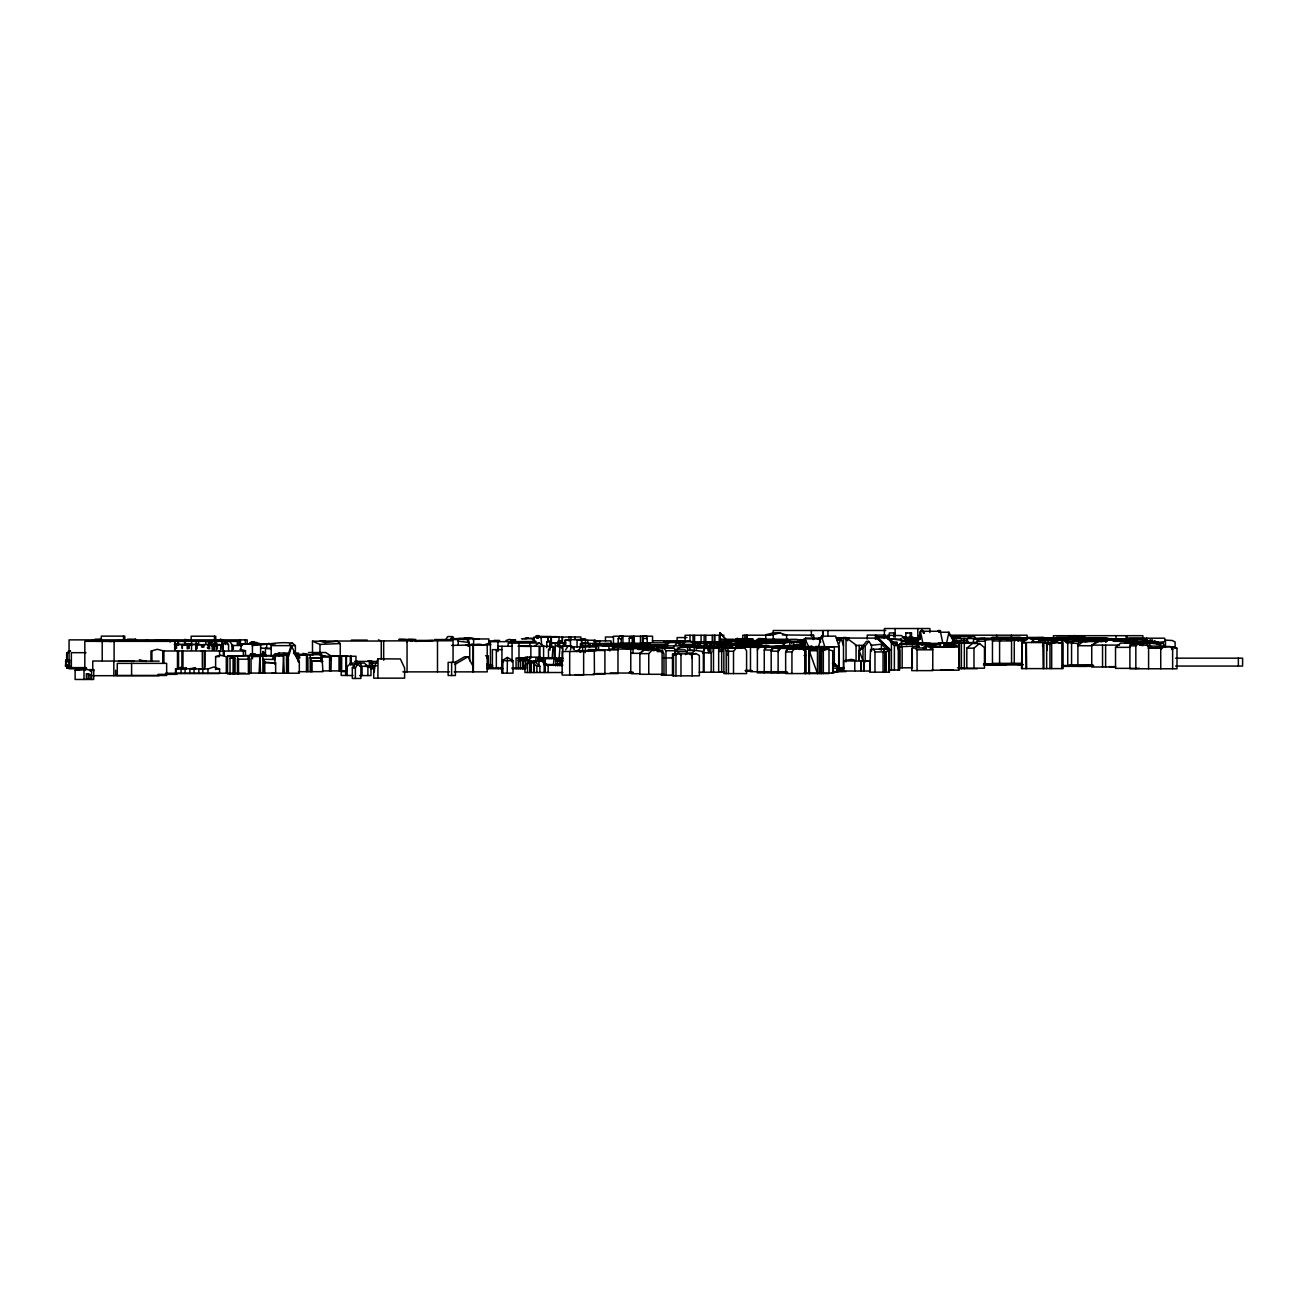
<?xml version="1.0" encoding="UTF-8"?>
<svg xmlns="http://www.w3.org/2000/svg" width="1308" height="1308" viewBox="0 0 1308 1308"><rect width="100%" height="100%" fill="white"/><g stroke="black" fill="none" stroke-linecap="round" stroke-linejoin="round"><path stroke-width="1.5" d="M231.483 655.978L234.524 655.978L234.524 673.931L234.524 658.087L233.118 656.812L230.044 658.071L230.044 673.931M817.745 673.555L817.745 650.73L809.194 650.73L809.194 673.555L809.194 649.324M891.418 670.056L891.418 642.996L895.915 642.996L898.727 645.482L898.727 670.056M871.553 651.057L871.553 645.351L868.823 641.361L866.485 641.361L859.192 650.632L859.209 660.344L859.192 645.384L863.362 645.318M93.685 670.971L93.702 669.614L89.68 669.614L90.236 671.053L91.593 670.644L91.593 679.473M583.319 639.972L585.788 639.318L565.579 639.874L565.579 646.119M320.918 659.772L322.258 657.074L329.583 657.057L329.534 670.89M378.028 658.823L373.712 668.045L373.712 678.165L404.613 678.165L404.613 668.045L400.379 658.954L378.028 658.823L377.881 678.165M298.404 661.815L299.14 655.161L306.513 655.161L306.464 671.674M820.541 649.324L819.936 673.555L819.936 649.389L825.119 648.784L828.994 648.981L828.994 673.555L785.65 673.555L785.65 651.793L787.547 648.294L795.82 648.931M225.238 641.1L225.238 644.566L226.349 641.819C222.474 641.754 234.475 641.165 226.889 641.002L227.216 642.13M226.3 643.242L223.047 643.323L223.014 649.569M233.118 656.812L233.086 673.931M260.227 656.322L259.262 655.39L249.354 655.39L248.389 656.322L248.389 673.08L275.645 673.08L275.645 662.894L263.791 662.437L275.645 662.894M222.851 649.569L223.014 645.645L216.311 644.354L220.774 644.926L220.774 649.569M214.234 649.978L213.433 644.01L215.329 643.994L216.311 645.809L214.398 645.809L213.433 644.01M220.594 649.569L220.774 645.645L223.014 645.645M468.395 646.397C471.518 637.764 461.626 637.536 456.083 639.023M522.644 638.729L526.928 638.549M507.39 657.45L501.732 660.818L501.732 673.146L513.014 673.146L513.014 660.638L507.39 657.45L507.21 673.146M113.91 641.329L96.351 641.329M958.96 647.427L959.287 643.552L957.162 642.751L938.49 642.768L959.287 643.552M1043.195 646.414L1042.868 642.735L1043.195 668.601M713.154 652.087L713.498 648.065L708.887 647.656L708.887 652.79L707.056 647.787L705.028 647.771L702.886 652.79M1026.012 646.414L1026.339 642.686L1026.666 668.601M1042.558 646.414L1042.885 642.833M609.904 650.975L610.019 649.667L607.844 649.716M691.736 658.365L692.145 654.49L695.872 653.542L699.355 655.504L699.355 675.844L672.492 675.844L672.492 653.837L692.145 653.837L692.145 675.844M728.016 655.357L728.442 651.302L733.51 651.237L736.29 648.179L744.448 647.624L746.59 650.763L746.59 673.587L723.847 673.587L723.847 645.58L725.875 645.58M884.829 659.019L885.287 652.986L886.284 651.417L888.737 651.449L888.868 672.165L888.737 651.449M252.428 646.234L252.771 643.847L241.637 643.847L240.672 649.994M553.431 664.235L554.249 657.973L556.08 657.989L555.606 665.936M69.389 666.181L69.749 659.935L66.038 659.935L65.4 666.181L70.158 666.181M206.075 641.214L204.277 640.985M217.324 641.149L210.245 641.002L211.177 641.116M356.283 664.431L356.921 661.178L357.542 664.431M99.866 640.887L100.225 639.171L95.043 639.171M917.595 644.452L920.407 631.274L940.305 631.274L942.708 642.571M946.632 642.833L948.954 632.238L938.686 632.205M837.709 640.528L838.232 638.14L849.17 638.075M765.72 643.569L766.161 641.787L776.184 642.539M557.208 645.89L559.006 642.898L563.666 642.915L562.947 646.201L564.108 646.201L557.829 646.561L570.468 646.119L570.468 639.874M274.729 664.186L275.465 655.962L283.525 655.962L282.79 673.211M548.461 657.891L548.461 649.782L550.603 646.446L553.039 646.446L552.172 657.891M539.583 658.447L539.795 657.646L541.005 661.292M556.26 658.513L540.711 658.529L539.403 661.407L538.177 657.646L537.245 661.096L538.455 661.096M818.546 646.839L821.44 636.162L835.681 636.162L839.082 646.822L839.082 669.99M568.604 640.25L565.023 640.25L564.402 646.119L570.468 646.119M570.468 649.847L571.547 645.989L568.212 645.989L565.612 649.847M461.577 638.664L450.802 638.582L450.328 640.25L452.617 636.62L454.154 638.974M554.183 658.676L554.183 649.34L556.014 645.612L560.118 645.596L559.056 658.676M741.538 644.223L740.688 643.863L741.538 644.223L741.538 642.146L744.579 642.163M251.054 673.08L251.054 658.872L252.46 656.485L259.867 656.502L259.147 673.08M286.534 660L290.768 646.414L291.684 646.414L299.319 661.93L299.319 673.211L272.064 673.211M291.684 646.414L287.449 660.033L287.449 673.211M728.899 643.552L729.831 640.642L730.747 643.552M287.449 661.93L288.414 658.889L288.398 673.211M266.194 656.403L263.039 651.548L261.894 655.063L264.576 656.256M261.943 656.518L263.546 651.548M926.113 648.85L925.165 647.296L924.87 648.163L923.677 647.427M655.079 645.612L635.786 645.351L626.516 648.163M679.228 642.048C677.43 643.667 680.307 644.762 679.898 642.702L679.228 642.048L684.689 642.719L679.898 642.702M588.306 643.503L583.286 643.029L581.602 646.381L581.602 643.503M723.847 645.58L721.673 651.695L721.673 671.854M611.981 645.384L612.912 649.308L615.365 645.629L608.138 645.612M1023.788 642.539L1026.126 638.042L1032.846 638.517L1020.011 638.337L1034.955 638.042L1044.569 639.939L1040.514 639.939M705.028 647.771L703.017 652.79L711.16 652.79L711.16 672.198M737.696 641.312L740.769 641.002M919.393 639.22C918.625 635.933 921.535 625.011 924.265 633.17M727.101 643.552L728.376 640.642L730.028 644.223M887.625 650.076L888.475 648.114L876.573 638.124L836.286 638.042M634.478 646.136L635.067 644.828L639.661 644.926M929.448 646.561L929.808 645.776L928.337 645.792M319.953 655.046L320.983 652.872L314.77 652.905L312.792 655.046M741.538 642.146L740.688 643.863M838.232 638.14L837.038 640.528L837.038 638.042M513.014 660.638L501.831 660.687L503.024 662.371M757.381 650.076L759.163 646.741M775.889 647.296L766.014 646.741L764.264 649.994L764.264 672.868M778.113 651.875L780.059 648.294L787.547 648.294M818.334 639.498L819.086 638.14L805.777 638.124L801.902 640.135L804.126 640.135L805.777 638.124M406.755 641.999L408.26 639.416L414.391 639.514L416.14 641.639M250.368 654.196L255.698 654.36L250.596 653.804M522.481 660.507L524.116 657.81L521.957 657.826L520.339 660.491L522.481 660.507L522.481 668.764M723.259 647.313L724.779 644.958L744.105 645.4L745.249 647.313M549.998 645.678L551.796 642.817L554.216 642.8M352.326 667.914L354.501 664.48L360.877 665.363L360.877 678.46L352.326 678.46L352.326 667.914L355.367 668.012L357.624 664.48M742.176 639.694L753.163 639.121L747.636 639.121M673.407 654.899L675.418 651.907M735.341 640.789L737.336 638.157L739.2 640.789M618.177 644.55L618.177 638.68L619.927 636.129L622.935 636.211L622.935 644.19M1074.375 636.228L1084.855 636.228L1068.947 635.721M621.218 644.55L621.218 638.68L622.919 636.228M578.806 650.043L581.7 645.923L584.12 645.907M924.069 648.85L925.165 647.296M560.936 641.378L562.424 641.378L562.424 636.963M655.128 650.19L657.074 647.558L667.587 647.558L673.882 648.016L676.481 650.714L665.968 650.714L663.385 648.016L657.074 647.558M778.113 672.704L778.113 651.237L780.68 647.787L789.035 647.46L765.082 647.084M1031.587 642.539L1034.955 638.042M865.193 662.028L865.193 645.972L868.823 641.361M862.512 659.461L859.192 650.632L862.986 645.89L865.193 645.972M727.739 645.236L729.75 642.719L730.698 642.719L730.698 644.517L735.243 643.438L738.922 644.223M222.049 644.566L223.047 643.323M838.493 671.593L841.289 668.126L841.714 671.593L841.714 668.045L836.728 668.666L836.728 671.593M794.823 648.343L788.544 648.343L785.65 651.924L791.929 651.924L794.823 648.343L801.984 648.964L804.976 650.828L804.976 673.555M730.698 642.719L729.145 644.533L714.446 643.274L714.446 647.329M875.346 639.35L877.472 636.832L886.137 636.832L892.841 643.879M1105.718 642.375L1108.546 639.023L1114.661 640.495L1124.373 640.479L1131.502 644.174M766.553 647.28L764.264 649.945L771.18 650.076L773.584 647.28L766.553 647.28L783.067 647.362M950.981 643.029L952.992 640.806L959.712 640.511L966.857 640.511L969.097 642.849M966.857 640.511L960.154 640.806L956.589 643.667M919.426 646.626L916.025 646.561L919.148 643.193L930.691 643.503L932.964 645.563M922.107 645.449L924.2 643.193M1071.563 643.847L1074.211 641.149L1087.864 641.59M932.702 644.811L926.669 644.419L923.317 647.983L916.254 647.983M916.254 647.885L919.508 644.419L926.669 644.419M1007.749 640.086L1012.474 638.991L1012.474 640.07L995.094 638.124L992.461 640.92L1011.558 640.953L1014.485 639.007M999.59 663.679L999.59 640.92L1002.206 638.124M1043.898 638.827L1043.441 637.421L1027.042 637.421M648.752 674.29L648.752 653.624L652.708 649.553L662.11 651.58L662.11 674.29M652.708 649.553L643.83 649.553L639.874 653.624L648.752 653.624M703.344 672.198L703.344 651.515L694.826 650.354L692.292 652.954L687.812 653.052L685.556 654.605L687.076 651.727L684.983 649.847L675.435 649.847L675.435 653.918M740.541 643.536L754.52 642.686L740.819 643.242M879.27 649.422L888.165 649.03L888.868 651.695M887.772 638.549L888.721 637.601L895.571 644.517M234.524 673.931L234.524 655.978L248.307 655.553L248.504 659.183M725.008 647.215L732.039 646.839L733.935 644.958M934.582 645.645L936.561 643.667L935.71 644.272L938.49 644.255M249.419 673.931L227.51 673.931L227.592 655.897L248.504 655.684M367.891 675.566L367.891 666.312L364.36 663.091L350.822 663.091L347.127 666.753L347.127 675.566M709.018 646.348L711.748 643.667L716.048 644.059M784.375 643.422L788.086 639.743L800.561 639.743L804.322 643.471M1034.448 639.154L1048.035 639.743L1034.448 639.154L1031.587 641.966L1044.225 642.015L1047.708 639.498L1057.731 641.411L1050.962 641.378M1040.792 639.154L1037.882 642.015L1041.168 639.498L1047.708 639.498M248.389 656.322L249.354 655.39M629.23 638.206L630.93 636.604L633.955 636.604L632.255 638.206L629.23 638.206L629.23 644.19M1046.662 668.601L1046.662 644.37L1048.395 642.719L1051.681 642.719L1051.681 668.601M1046.662 644.37L1049.948 644.37L1051.681 642.719L1048.395 642.719L1046.662 644.37L1047.087 650.419M1093.651 665.968L1067.737 665.968L1067.737 642.457L1077.89 643.569L1080.473 641.149M1102.709 639.465L1103.789 638.435L1106.355 639.203M999.59 640.936L1001.715 639.007L1026.764 639.203M766.586 642.457L767.682 641.46L769.921 642.163L757.267 642.653L760.095 642.866M663.957 647.362L669.598 642.326L678.312 642.326L681.631 645.743M673.604 646.544L678.312 642.326M1155.585 648.555L1157.694 646.692L1170.235 646.61L1172.638 649.226L1171.805 649.504L1171.805 646.822L1176.987 648.278L1176.987 668.764L1129.899 668.764L1129.899 645.874L1132.646 643.683L1148.588 645.629L1148.588 668.764M1160.736 649.504L1163.94 646.692M759.67 643.52L761.321 642.114L764.853 643.193L783.1 643.209L779.535 642.114M647.346 647.149L648.833 645.89M1045.991 643.373L1049.637 640.299L1063.698 640.299L1067.557 643.585M1060.036 643.373L1063.698 640.299M966.808 668.192L966.808 648.179L972.433 643.487L979.561 643.487L984.466 647.673L984.466 668.192L959.712 668.175M966.808 648.179L973.986 648.163L979.561 643.487M1139.644 668.355L1115.528 668.355L1115.528 647.395L1120.662 643.111L1163.09 642.947L1164.463 646.185M736.012 644.37L738.775 642.081L746.001 642.081L743.271 644.354M645.334 646.953L647.493 645.171L663.27 645.563M576.583 651.498L577.825 650.468L583.548 650.992M653.232 650.763L656.158 649.994M673.506 675.844L673.506 654.932L675.958 654.932L678.476 652.921L680.977 654.932M1129.899 645.874L1135.835 645.841L1138.532 643.683M806.398 649.373L809.014 647.28L811.532 647.28L812.889 649.062M808.916 649.373L811.532 647.28M582.322 651.433L583.548 650.468M803.766 649.586L806.3 648.899L780.059 648.294M789.345 649.504L791.831 648.915M956.23 639.089L958.911 637.094L961.576 639.121M631.306 653.313L639.874 653.313L645.138 649.373M859.225 650.632L863.558 647.427M985.267 663.875L985.267 640.053L987.164 638.713L995.829 638.68L980.133 638.402L977.501 641.182L985.267 641.231M985.267 640.053L997.922 639.023M812.677 649.569L815.538 648.425L815.538 647.346M1067.737 642.457L1069.225 642.506M636.26 644.926L627.382 645.073L642.964 644.517L635.41 644.517M66.659 660.818L66.659 653.428L70.436 650.861M69.422 651.875L66.659 653.428M527.467 672.508L527.467 663.221L531.113 661.129L545.289 660.769L541.479 661.063L540.711 658.529M534.171 646.316L539.141 642.996L544.095 646.299M260.341 643.847L261.665 643.994L251.888 641.721L248.209 644.157L242.601 643.781L241.996 645.318M786.926 641.149L785.683 641.966M253.85 641.721L248.209 644.157M673.506 654.932L678.476 652.921M1074.849 635.524L1073.672 635.672M454.579 662.6L464.52 656.796L467.953 656.796L473.169 666.557L473.169 671.871L473.169 644.844M454.71 664.546L467.953 656.796M734.001 645.187L736.649 643.716M561.377 640.789L557.846 641.378L562.424 641.378M758.264 648L760.929 646.544L795.248 645.384L775.448 646.593L777.655 646.43M805.532 673.555L805.532 651.057L804.24 648.474L803.406 649.324M546.777 641.885L551.371 641.067L546.777 641.885L546.777 647.656M912.526 667.816L899.724 667.816L899.724 643.912L937.542 643.356M764.003 646.904L764.967 646.904M538.046 660.229L536.411 661.112L538.046 660.785L538.046 657.744M250.155 644.157L256.613 642.375M795.248 647.002L800.463 644.255L805.891 645.236M189.856 673.538L189.856 668.944L195.726 668.192L185.082 668.993L185.082 673.538M1163.09 642.947L1159.934 644.599L1159.934 643.144L1150.55 643.258L1158.414 644.076L1158.414 643.16M741.064 639.432L743.14 639.432L739.151 639.432L741.963 638.958M736.42 645.661L738.464 644.599M1115.511 666.998L1091.739 666.998L1091.739 645.089L1101.123 640.217L1108.546 639.023M763.365 642.768L755.811 641.509M713.4 646.806L714.397 646.316L699.764 646.822M527.909 660.442L529.56 659.624L525.734 660.442L527.909 660.442L527.909 663.761M759.67 645.629L761.746 644.599M683.888 645.596L685.032 645.024L679.048 645.024M954.153 646.773L956.688 645.514L959.107 647.035L932.768 647.035L930.364 645.514L927.862 646.773L954.153 646.773L954.153 645.58L946.943 646.528L954.153 645.58M782.756 642.62L785.454 641.28M1098.393 641.182L1103.184 641.312M804.322 646.855L801.967 647.983L774.728 648.163L777.475 646.855L804.322 646.855L804.322 647.803L799.597 647.934L796.817 647.934L811.892 646.316L814.116 648.555M67.133 660.818L67.133 652.725L70.567 651.106M661.276 650.844L662.453 650.289L663.974 653.935L663.974 675.19M723.847 648.147L727.183 647.64L728.442 650.763L728.442 673.587M1030.704 638.86L1056.602 637.846M719.972 642.114L720.152 632.827L726.218 639.694M633.186 648.392L647.182 647.967L634.56 647.771M726.054 648.147L727.183 647.64M283.656 653.362L288.512 654.474M303.129 653.362L307.952 654.474M320.493 640.756C329.632 641.443 312.759 639.399 325.103 642.604L337.235 641.231L340.26 643.569L340.26 657.27M462.264 638.974L464.929 637.764L473.643 638.533L473.643 644.86M794.021 645.416L800.463 644.255M295.395 653.248L295.395 645.645L292.502 643.209C278.735 641.263 265.916 645.155 252.428 645.416L252.428 655.226M217.831 640.511L220.463 639.416L223.848 640.462M218.469 640.511L221.101 639.416M1149.748 641.345L1152.413 640.233L1152.413 641.901M1149.601 640.642L1150.582 640.233L1146.446 641.836M410.614 641.345L415.682 639.399L416.353 640.577M1137.568 641.705L1152.413 640.233M250.155 643.879L254.144 642.375M539.893 672.508L539.893 666.263L534.089 661.129L532.765 662.028L541.561 661.063L544.177 662.715L544.177 672.508M194.042 673.538L194.042 668.977L195.726 668.372L189.856 668.993M528.841 662.028L531.457 661.063M204.473 668.47L198.849 669.042L204.473 668.404L202.822 668.977L202.822 673.538M1157.237 644.108L1159.934 643.144M194.042 668.977L207.956 668.977L213.744 666.982L219.581 669.042L219.581 673.538L175.534 673.538L175.534 669.124L186.619 668.453L185.082 668.993M175.534 669.124L181.763 666.982M289.493 644.239L292.502 643.209M943.804 645.76L951.603 643.144L955.053 645.58L943.804 645.76L951.815 643.144M214.005 641.116L215.329 643.994M505.983 640.495L509.286 639.399L515.581 640.397M511.019 640.397L515.581 639.726M677.25 649.013L680.847 646.953L725.858 646.021M685.654 641.558L681.909 640.691L676.187 642.539L687.91 640.691L694.581 642.228L691.474 642.342M821.179 673.555L821.179 650.714L826.591 648.981L821.653 649.389L821.653 673.555M761.354 642.669L766.177 641.59M776.282 640.004L786.517 640.004L776.282 640.152M490.304 642.833L484.941 644.533L490.794 644.517M886.366 648.899L881.379 644.223L871.046 645.302M821.179 650.714L828.994 648.981M765.785 640.724L765.785 634.821L773.208 634.821L779.748 632.827L786.599 635.067L786.599 640.92M765.785 634.821L773.535 632.827L779.748 632.827M628.968 648.081L638.01 645.4L643.699 646.61M782.331 642.686L780.614 642.931L787.351 642.686M219.581 655.161L219.581 650.959L163.925 650.992L157.336 649.291L150.96 651.122L150.96 661.178M754.912 641.819L750.498 642.342L756.465 642.457M1020.469 640.331L1026.862 639.726M215.624 669.631L215.624 656.6L220.578 655.243L226.3 656.73L226.3 673.326M176.531 648.441L176.531 644.484L182.303 644.468L182.319 648.654L182.303 644.73L198.554 644.452L198.554 641.051M118.766 661.112L122.756 661.112M90.628 670.448L93.702 669.631L93.685 679.473L75.128 679.473L75.128 670.35L79.592 669.778M126.173 661.112L130.146 661.112M288.3 653.052L279.144 653.052L274.304 654.343L278.081 654.343M811.581 649.569L815.211 647.82M75.128 670.35L87.309 669.533L91.593 670.644M529.854 646.25L530.852 646.005L530.852 658.202M695.872 653.542L689.905 654.474L692.145 654.49M174.422 644.599L177.348 643.945L178.035 645.008L178.035 641.1M630.178 647.198L630.162 648.065L634.658 647.198M982.471 638.991L984.581 638.484M725.106 644.582L716.98 644.991L714.446 643.274M462.95 639.628L473.643 638.533L464.929 637.764M724.534 644.223L731.761 644.272M639.514 645.612L642.947 644.811L653.804 646.839M774.173 639.367C767.616 642.032 775.84 637.339 775.513 640.658M769.921 642.441L772.26 641.934L760.7 641.934M916.663 643.945L916.663 642.228L914.537 641.541L905.316 641.558L907.311 642.849L910.041 642.228M989.715 638.778L992.249 638.222M748.699 642.964L756.155 642.833M564.402 646.119L565.448 645.89L563.666 642.915M562.685 658.137L559.334 658.594L559.334 660.769L555.606 660.998L561.475 660.753M634.56 648.016L639.154 647.002L643.977 648.637L656.796 648.539L652.185 647.002L647.182 647.967M646.054 645.612L634.723 646.512L638.942 645.612L643.912 646.643M454.775 639.023L460.203 638.664M968.607 637.405L972.138 636.653M252.428 645.416L258.837 644.076M266.946 644.076L266.374 648.539L271.197 648.539L260.619 648.081M742.454 639.628L740.573 640.021L747.931 638.745L742.454 639.628L746.704 638.745M842.875 637.944L839.523 638.647M467.724 645.302L472.45 643.994M1094.093 638.991L1097.477 638.288M1101.647 638.844L1104.328 638.288M799.924 641.688L804.96 640.691L800.136 640.691M1020.256 639.301L1022.48 638.844L1022.48 640.789M866.812 660.851L870.147 660.851L870.147 671.02L843.644 671.02L843.644 660.851L851.181 659.363L854.435 660M836.728 668.666L839.867 668.045L839.867 671.593M804.322 647.803L811.892 646.316M926.407 644.828L926.407 647.264C917.856 648.425 929.498 647.444 925.475 647.574M1026.698 638.974L973.626 638.386L973.446 641.819M792.664 647.624L797.896 646.446M802.703 646.446L792.697 647.444M873.548 648.915L874.987 651.94L883.047 651.924L885.434 653.166L883.325 648.915L870.556 649.487L869.624 672.165L889.424 672.165L889.505 648.948L876.573 638.124M913.9 642.473L918.02 641.787M932.964 646.692L936.054 646.087M1068.456 641.705L1082.403 640.25L1076.353 641.427M735.112 641.705L740.982 641.656M739.265 642.375L745.887 641.1L752.656 641.819M800.038 641.688L805.221 640.691M724.141 643.847L724.141 642.49L732.055 640.985L788.724 640.773M817.222 638.794L822.994 637.683M903.321 638.173L911.038 636.702L915.208 638.19L913.327 638.206M905.071 639.154L919.622 637.748L906.231 639.841M914.537 641.541L914.537 642.555L918.461 641.803M783.41 640.822L788.43 640.446L785.994 640.822M1159.428 644.435L1158.561 642.179L1124.667 642.719M1137.322 642.833L1140.772 642.179M743.451 640.887L764.297 640.413L761.73 640.887M880.186 649.487L883.325 648.915M212.207 646.103L208.495 641.983L211.389 641.46L212.207 646.103L215.329 644.942M1129.54 643.863L1149.454 643.389L1150.566 646.43M982.521 638.925L984.499 638.582L974.836 638.925M1146.789 643.863L1149.454 643.389M148.229 639.89L145.662 640.168L147.314 639.89M534.236 661.063L538.046 660.785M1020.943 638.974L1023.673 638.517M523.691 668.748L523.691 660.458L527.386 660.115L527.386 657.156M527.386 660.115L523.691 660.458M312.498 653.15L312.498 641.198L319.969 644.419L340.26 643.569M677.25 648.13L689.708 646.79L689.708 649.013M561.05 664.317L561.05 660.981L562.685 660.769L562.702 646.561M825.446 647.313L834.291 647.002L834.291 664.856M834.291 647.002L803.619 647.247M123.442 641.002L129.476 641.116L126.32 640.904M530.361 638.206L534.367 638.549M746.525 639.596L743.402 639.726L746.459 639.596L746.459 635.197M780.762 640.152L786.321 640.07M1049.294 638.091L1050.34 637.993M906.411 640.855L914.439 640.119M652.251 645.514L667.898 645.106M656.354 645.809L665.036 645.057M756.253 643.683L760.161 643.34M908.488 640.675L915.044 640.135M911.921 640.675L918.478 640.135M914.03 641.901L907.311 642.457L914.03 642.228M875.232 638.124L876.049 638.059M881.134 637.65L888.083 637.388M747.342 643.716L760.357 643.127M754.438 643.716L760.602 643.242M920.064 637.912L911.66 638.533L918.886 638.533M651.122 645.236L641.476 645.89L686.438 645.874M654.621 645.498L658.464 645.236M740.933 641.476L736.404 641.492L733.723 639.269L721.378 639.318L721.378 643.242M884.29 649.291L888.165 649.03M782.822 641.051L788.479 640.707M189.431 641.116L190.347 641.067M656.076 645.858L665.053 645.318M663.646 645.858L667.227 645.645M1053.79 638.582L1045.305 638.827M650.975 644.942L629.213 644.828L635.067 644.828M905.872 636.898L905.872 632.974L907.163 632.909M911.496 636.849L911.496 632.909L910.205 632.974L910.205 636.898M221.379 641.133L222.573 641.067M225.352 641.067L214.005 641.509M957.162 642.751L977.354 642.49L961.413 643.176L961.38 668.699M1015.253 640.086L1013.111 638.974L1013.111 640.086L1025.57 639.547M1025.701 639.825L1013.111 640.086M689.561 649.013L689.561 646.757L696.118 646.593L694.466 646.659L694.466 649.013L694.515 646.904L700.532 646.659L694.466 646.659M931.607 670.186L959.107 670.186L959.222 643.176L960.661 643.176M713.857 646.201L694.515 646.904M1019.39 638.974L1022.954 639.383M417.612 640.413L433.21 640.446L415.241 641.198M782.004 647.46L773.649 647.787L771.18 651.09L778.113 651.237M891.418 642.996L894.378 645.629L898.727 645.482M697.442 648.196L704.881 647.967M1106.192 638.778L1111.735 638.615M1058.581 642.833L1061.883 642.735L1061.883 668.601M906.591 644.828L906.591 640.855L888.59 638.696L901.425 639.301L901.425 643.209M1099.047 638.909L1111.408 638.925L1106.601 638.925M174.7 650.272L174.7 644.272L185.327 644.73L185.327 641.067M532.405 639.596L536.067 641.525L490.418 641.705L490.418 665.559M483.568 644.844L451.62 645.4M531.326 672.508L531.326 661.799L536.885 666.23L539.893 666.263M745.805 639.121L735.161 639.252L742.454 639.252M381.266 659.069L381.266 641.034L320.493 641.034L322.978 640.789M1111.342 639.514L1107.696 639.563L1129.262 639.514L1125.616 639.563M642.441 644.174L642.441 636.097L646.79 636.064L647.346 642.424M891.418 649.716L889.505 649.733L877.472 636.832M819.838 639.498L819.086 638.14M610.869 643.977L617.392 643.928M606.274 645.596L593.113 644.713L595.974 646.937L595.974 650.746M625.11 644.37L611.915 644.517M803.619 647.411L812.333 647.542L811.254 647.411M1148.555 646.168L1164.463 646.054M485.546 655.766L488.325 655.749L488.325 664.235M158.055 641.133L144.567 641.149M626.352 647.427L621.022 647.362L618.897 646.152L630.374 647.885M1115.528 647.395L1129.899 647.329M281.841 654.654L284.866 654.867M766.292 634.658L770.853 634.789M998.593 638.19L999.377 639.35M759.523 639.972L756.76 639.988L758.542 638.517L765.671 638.811M801.902 640.135L804.518 640.135M253.736 643.879L263.889 643.847L260.341 644.01L261.665 643.994M1143.355 641.312L1146.119 641.312L1146.119 640.266M699.764 646.479L713.4 646.43M912.281 667.816L912.281 646.217L916.352 646.217M900.754 643.356L902.16 646.626L912.281 646.217M1147.721 646.005L1150.566 645.989M798.959 648.931L804.24 648.474M843.644 660.851L863.967 661.145L863.967 671.02M863.689 671.02L863.689 660.867L870.147 660.851M86.393 673.947L89.974 674.519L89.974 678.917L86.393 678.917L86.393 673.947L89.974 674.519M1118.602 638.893L1128.804 639.792M1052.466 639.694L1082.697 639.661M1123.85 641.411L1125.158 641.411L1124.373 640.479M1070.418 642.064L1066.592 640.299L1050.962 640.168L1052.27 641.378M592.688 643.52L597.936 643.52M699.993 643.552L696.804 643.389L699.993 643.552L699.993 647.313M804.649 644.942L801.15 644.942L800.022 642.146L797.308 641.852L805.303 641.852M821.44 636.162L824.841 646.855L839.082 646.822M1160.736 648.179L1148.277 647.967L1160.736 648.179L1160.736 668.764M306.612 654.572L295.722 654.605L296.654 654.85M885.778 630.472L823.108 630.472L823.108 636.342M938.098 630.554L940.534 630.554M905.872 632.974L911.496 632.909M723.962 635.279L685.098 635.279L685.098 641.639M765.229 635.197L742.797 635.197L742.797 641.165M782.315 634.952L813.789 635.197L813.789 639.171M885.598 635.132L867.253 635.083L867.253 639.089M949.739 635.197L1027.074 635.197L1027.074 639.236M536.378 637.961L536.378 635.672L538.782 635.672L541.496 637.993M875.085 636.064L876.818 636.064M950.327 636.375L974.493 636.375L975.964 639.367M536.362 636.505L551.24 636.62M556.799 636.653L540.956 636.653L541.676 644.958M613.468 636.996L605.457 636.996L605.457 640.871M952.11 637.094L958.911 637.094M1125.714 636.98L1126.531 636.98M992.069 637.241L1020.436 637.241M686.945 637.568L677.119 637.568L677.119 641.639M843.48 670.056L843.48 637.536L846.047 637.536L856.07 645.057L856.07 660.442M879.744 637.601L888.721 637.601M902.258 637.503L905.823 637.503M1016.725 637.715L1019.145 637.715M1037.914 637.65L1044.34 637.65M1018.605 637.879L1027.499 637.846M1059.872 637.993L1085.149 638.255M642.441 636.113L643.013 638.467L647.346 638.467M952.224 638.32L1006.686 638.844M1091.477 638.484L1071.873 637.977L1091.477 638.484L1092.393 640.397L1081.585 640.462M1091.771 638.566L1112.438 639.236M1144.418 638.435L1126.973 638.435L1128.608 638.811M534.269 638.696L523.87 638.68M618.177 638.68L621.218 638.68M1042.312 638.582L1057.175 638.827M1058.924 638.696L1091.739 638.598M1126.956 638.745L1109.348 638.745L1112.536 639.252M1127.676 638.762L1134.15 638.762M473.643 638.958L488.849 638.958L488.849 644.86M582.534 639.072L584.954 639.072M837.104 639.007L841.011 639.007M1053.627 638.942L1057.42 638.942M1083.613 638.909L1101.925 638.418M1128.33 641.656L1127.463 639.661L1124.275 639.154L1128.15 639.04M184.853 639.367L188.499 640.38M450.802 638.582L467.61 639.367M900.231 639.301L901.425 639.301M1007.225 639.35L1023.461 639.154L1023.461 640.953M1059.006 639.367L1075.143 639.367L1075.912 641.116M1104.295 639.792L1123.948 639.154L1127.61 639.939L1128.33 641.852M1124.275 639.154L1142.211 639.154L1145.399 639.661L1146.119 641.312M414.391 639.514L398.875 639.416L405.447 639.514M434.501 639.547L458.225 639.547L458.225 645.008M472.662 639.465L479.3 638.958M1019.39 639.53L1022.954 639.53M836.957 639.792L841.011 639.792M1007.34 639.825L1025.521 640.315M1014.387 639.775L1021.793 639.775M1110.165 639.792L1092.393 639.906L1088.436 638.026L1106.323 638.026L1114.612 640.152M1123.932 639.841L1145.399 639.661M92.427 640.004L100.503 640.004L100.225 639.171M155.439 640.102L168.013 640.102L170.138 641.983M450.328 640.168L445.341 640.168L447.728 636.538L452.617 636.62M760.618 640.152L772.914 640.152M904.449 640.053L918.641 640.135M1010.316 640.07L1012.474 640.07M1127.61 639.939L1108.726 640.119L1104.295 639.121M493.917 640.397L499.509 640.397M1117.081 640.25L1122.035 640.25M117.131 640.642L122.298 640.773L117.131 641.018L120.549 640.642M167.653 640.707L180.161 640.707M736.388 640.479L723.847 640.429L721.378 639.318M762.27 640.74L751.642 640.675L754.144 640.74M770.003 640.626L787.351 641.509M1117.457 640.56L1119.305 640.56M107.387 640.936L133.22 641.116M193.551 641.051L211.177 641.002M380.939 640.904L453.059 640.756L453.059 661.701M488.849 640.92L499.509 640.92M594.666 640.887L611.049 640.887L611.049 644.746M652.365 640.789L682.809 640.789M800.267 640.92L805.875 640.92M952.992 640.806L960.154 640.806M977.501 640.756L977.501 641.819L976.896 638.844M110.869 641.018L227.265 641.116M312.498 641.198L324.646 641.198M593.554 641.116L599.031 640.985M787.694 641.051L772.685 641.1L775.268 642.964M1106.781 641.28L1083.089 641.214L1085.885 641.656M729.553 641.312L739.2 641.312M767.682 641.46L764.313 642.768L769.921 642.163M1097.804 641.525L1106.503 641.182M1113.124 641.312L1137.911 641.329L1117.245 641.247L1120.04 641.329M1165.461 647.395L1165.461 641.574L1155.961 642.702M683.021 641.819L729.39 641.819M901.425 641.705L905.921 641.705M1066.233 641.639L1068.603 641.639M1131.485 641.803L1152.479 642.424L1132.81 642.719M208.495 641.983L211.226 641.983M890.879 642.064L897.059 642.064L898.024 649.062M1154.212 641.574L1147.427 641.558L1146.576 638.206L1147.427 641.558M714.266 642.375L719.449 642.375L707.628 642.408L712.827 642.408M800.022 642.146L806.022 642.146M907.311 642.228L916.663 642.228M1158.561 642.179L1138.941 642.228L1136.587 640.658M564.32 642.604L565.448 642.604M724.141 642.49L739.118 640.985L741.391 643.422M772.26 642.62L779.764 642.522M801.15 646.479L800.758 642.097L778.816 641.737L804.829 642.588M1022.006 668.601L1022.006 642.473L1055.245 642.719M644.73 642.833L665.805 642.833M801.166 642.784L805.058 642.784M1042.558 642.833L1063.077 642.719L1063.077 668.601L1021.532 668.601L1022.006 643.046M539.141 642.996L508.158 643.144L508.158 646.266M554.347 643.176L565.154 643.176L556.08 643.209L559.71 644.435M957.162 643.176L959.287 643.176M559.726 643.209L551.502 643.209L551.502 646.495M619.763 643.274L650.109 643.274M242.601 643.781L248.438 643.781M259.671 643.847L272.718 643.847L265.949 643.765M635.868 643.503L580.409 643.503L580.409 646.888M694.957 643.536L723.798 643.569M729.079 643.618L760.308 643.585M930.691 643.503L919.148 643.193M174.438 643.945L177.348 643.945M265.23 643.928L259.671 643.994M273.012 643.879L275.383 643.879M723.553 643.847L730.028 644.321M753.228 644.288L760.455 644.206M899.724 643.912L938.768 643.896M198.554 644.452L189.169 644.452L189.169 648.588M683.136 644.419L695.333 644.419M753.228 644.419L758.934 644.419M202.331 644.779L196.102 644.435L202.331 644.779L202.331 646.855M604.002 644.844L614.155 645.138L604.002 644.631M940.436 644.828L919.508 644.419M182.319 644.73L185.327 644.73L184.853 641.116L184.853 645.008M216.311 644.354L220.774 644.926M753.572 645.008L760.308 645.008M1091.739 645.089L1119.452 645.089M231.794 645.482L242.454 645.482M268.843 643.209L271.197 645.645L295.395 645.629M593.113 644.713L608.907 646.234L597.413 645.384L595.974 648.899L596.824 648.899M768.646 645.482L745.249 645.482L747.686 647.198M564.402 645.89L565.448 645.89M518.982 646.005L530.852 646.005M624.03 646.152L637.045 646.054M638.778 646.021L642.032 646.79M512.066 646.266L498.037 646.266L498.037 649.651M550.962 646.316L518.017 646.25L529.854 646.43L529.854 643.144M742.028 646.692L755.305 647.264L749.402 647.264M1157.694 646.692L1170.235 646.61M201.383 646.855L204.015 646.855L204.015 644.582M570.893 646.888L581.913 646.888M582.894 646.806L595.974 646.937M639.808 646.773L645.073 646.773M744.628 646.953L771.311 646.904M614.482 647.198L635.835 647.198M897.501 647.117L901.425 647.117M636.293 648.261L625.191 647.525L628.232 648.261M731.908 647.542L711.438 647.656M744.448 647.624L728.899 648.179L736.29 648.179M765.948 646.904L803.177 647.82M926.456 647.574L923.513 647.869M629.639 648.817L632.941 648.833L622.902 648.163M663.385 648.016L673.882 648.016M708.887 647.656L719.302 648.032M729.815 647.901L737.074 647.901L722 648.179L718.664 651.433L722.588 651.466M1176.987 648.278L1171.805 646.822M209.525 644.582L209.525 648.572L208.577 648.572L208.495 641.051M629.639 648.539L643.977 648.539M610.231 649.062L630.767 649.062M801.117 649.193L825.119 648.784M501.929 649.651L492.397 649.651L492.397 668.012L502.092 668.012M596.579 649.896L617.981 649.896M586.049 650.485L604.901 650.485M656.354 650.289L662.453 650.289M694.826 650.354L687.681 650.354L694.548 650.468M218.665 651.155L243.353 650.943L243.353 655.161M242.471 651.155L245.479 650.714L245.479 655.161M575.324 650.992L594.453 650.992M583.646 651.482L562.162 651.482L562.162 675.075L583.646 675.075L583.646 650.992M657.221 651.58L662.11 651.58M702.298 652.349L704.031 652.349L704.031 672.198M67.133 652.725L68.605 652.725L68.605 650.828M86.001 652.676L71.351 652.676L71.351 667.62L86.001 667.62M308.508 652.512L325.708 652.529L331.365 656.191L348.32 656.289M293.45 653.052L298.584 653.052M294.333 654.474L312.514 654.719M250.646 654.687L265.916 654.687M274.86 654.867L285.847 654.867M288.005 655.308L272.996 655.308L272.996 658.889M295.494 655.308L297.456 655.308L298.387 661.93M251.201 655.553L272.129 655.553M804.011 655.602L805.826 655.602M227.51 655.978L237.647 655.897M322.291 656.256L355.972 656.256L355.972 663.565M215.624 656.6L219.499 656.6M540.58 657.156L525.211 657.156L525.211 661.505L525.342 657.859M525.603 657.859L521.957 657.859L521.957 660.376L518.246 660.376M551.257 657.744L535.871 657.744L535.871 660.785M230.044 658.071L234.524 658.071M322.046 658.137L310.225 657.875L322.046 658.137L322.962 671.674L298.404 671.674M527.157 657.989L516.071 658.087L516.071 668.731M663.434 657.94L672.492 657.94M1175.63 658.169L1242.6 658.169L1242.6 666.066L1175.63 666.066M538.88 658.447L551.992 658.447M555.066 658.447L562.734 658.447M663.434 658.202L666.099 658.202L663.974 657.63M562.996 658.464L557.241 658.464L557.241 660.802L556.08 657.989M249.419 659.183L237.582 659.183L237.647 673.931M265.311 662.371L262.892 659.297L274.729 659.461L273.797 659.297L273.797 655.766L249.321 655.766L249.321 673.08M368.022 660.834L371.129 660.834L371.129 665.936M539.207 660.883L542.084 660.883L548.134 665.576L544.177 664.742M863.967 660.851L867.4 660.965L866.501 660.965M134.283 661.112L92.754 661.014L92.754 670.186M139.858 661.112L159.184 661.112M322.046 661.047L311.124 661.047L322.962 661.357M561.05 660.981L563.11 660.998M354.615 661.407L375.625 661.407L376.72 663.14L370.72 663.14M992.461 663.352L1022.349 663.352M984.057 663.908L1022.137 663.679M983.91 663.908L995.225 663.908M486.772 664.235L487.77 664.235L487.77 658.218L486.772 657.973M983.698 664.448L1022.954 664.399M486.789 664.546L490.794 664.546M983.976 664.497L1006.261 664.709M1017.886 664.628L1021.401 664.628M546.172 664.758L560.364 664.758L555.687 663.99M983.502 664.742L1023.183 664.807M1069.404 665.134L1092.703 665.134M1062.472 665.543L1093.488 665.347M365.537 665.772L370.982 666.573L370.982 675.566L359.651 675.566M487.001 665.739L492.773 665.739M365.373 665.936L376.72 665.837M359.651 666.312L367.891 666.312M833.327 666.148L837.66 666.148L837.66 671.887L833.327 671.887M1093.243 666.328L1077.89 666.328L1077.89 643.569M370.982 666.573L366.632 666.573L366.632 665.167M487.851 666.606L492.397 666.606M1062.57 666.361L1086.147 666.361M1109.282 666.655L1115.61 666.655M368.807 667.407L374.742 667.407M486.936 667.407L492.903 667.407M957.44 667.816L963.08 667.816M86.59 668.192L66.659 668.192L66.659 664.497M511.902 668.012L525.914 668.012M844.216 668.126L833.327 668.126L833.327 671.593L846.047 671.593M86.508 668.797L69.062 668.797L69.062 639.874L247.179 639.874L247.179 643.732M370.785 668.699L374.742 668.699M486.936 668.699L502.828 668.699M512.295 668.699L525.603 668.764M977.354 668.699L958.764 668.699L958.764 643.274M941.073 669.745L953.483 669.778M888.475 670.056L899.577 670.056L899.577 650.125L898.318 647.28L898.318 670.056M745.396 670.399L751.348 670.399M322.291 670.89L346.44 670.89L346.44 656.256M745.249 670.775L752.362 670.726M746.132 671.168L750.481 671.168M786.893 671.691L750.481 671.691L750.481 646.904M402.88 671.871L449.592 671.871M454.203 671.871L487.23 671.871L487.214 644.844L469.736 644.844L469.736 660.785M629.769 672.05L630.865 672.05M718.664 671.854L723.847 671.854M629.197 672.328L633.186 672.328M699.208 672.198L724.567 672.198M562.849 672.508L524.949 672.508L524.949 665.314L527.467 663.221M629.639 672.525L632.941 672.525M771.18 672.426L787.367 672.426M787.71 672.868L757.381 672.868L757.381 646.904M831.97 672.786L834.291 672.786M610.231 673.048L630.767 673.048L630.767 648.065M803.766 673.113L832.722 673.113L832.722 650.763L829.37 650.043M165.478 673.228L245.479 673.228M596.579 673.571L617.981 673.571L617.981 649.062M631.306 673.718L639.988 673.718M593.014 674.078L604.901 674.078L604.901 649.896M158.072 674.356L176.874 674.356M663.974 674.29L639.874 674.29L639.874 653.313M575.324 674.699L594.453 674.699L594.257 649.684L588.436 649.536L588.436 650.485M661.276 675.19L672.492 675.19M352.947 675.566L341.192 675.402L341.192 671.625L345.688 671.625L345.59 675.402M92.754 675.696L159.184 675.696M1095.303 638.369L1106.355 638.386M1124.324 640.25L1126.008 640.25M351.394 640.102L367.286 640.119M195.84 641.051L196.74 641.051M187.862 644.452L191.573 644.648L187.862 644.452L187.862 648.752M467.724 644.958L483.568 645.236C477.077 642.408 471.959 646.495 465.648 645.253M478.81 645.236L483.568 645.236M185.54 643.863L190.281 644.452M593.113 645.743L582.6 645.727L582.6 649.733M685.098 645.858L694.483 646.463L685.098 645.858L686.16 646.119M685.081 646.544L692.815 646.544M750.563 647.346L759.964 647.362M932.768 647.035L932.768 670.628L911.741 670.628L911.741 648.833L914.03 647.64L917.072 649.798L932.768 649.814L929.775 647.64M687.076 651.727L678.263 651.695M321.327 656.191L325.398 656.191M521.957 657.989L519.865 657.989L519.865 661.635M555.687 664.562L560.364 664.562L546.172 664.578L562.849 665.118M215.607 669.026L219.581 669.042M1012.686 639.808L1015.253 639.825M752.656 642.441L747.996 642.424M914.537 642.555L918.445 642.555M1171.805 649.226L1172.638 649.226M724.959 647.64L726.202 650.746L728.442 650.763M804.992 646.593L804.992 638.811L819.282 638.876L820.77 642.081M604.296 643.552L609.283 643.585M608.138 645.384L612.912 645.825M284.866 654.638L278.833 654.867M146.136 661.112L121.987 661.014L127.203 661.014M760.242 647.362L757.528 646.904M123.933 661.112L133.432 660.949M1111.326 639.841L1107.745 639.808M779.764 642.408L782.331 642.424M630.178 648.065L635.263 648.114M610.803 645.645L623.148 645.711M767.306 642.555L769.627 643.127M855.399 645.482L859.192 645.384M832.46 663.679L834.798 663.728L837.66 666.148M151.875 650.844L151.941 661.178M1104.083 641.296L1101.123 640.217M331.365 656.191L330.94 670.89M908.946 639.972L913.082 640.135M724.779 644.958L735.014 645.4M751.511 640.871L754.438 641.002M681.484 645.334L692.439 646.119L683.381 645.956L687.011 646.708M123.933 660.883L133.874 661.439M1074.211 641.149L1081.732 641.59M1165.166 640.086L1172.262 640.511L1175.124 641.999L1175.124 647.803M165.168 641.084L163.729 640.985L175.125 641.084L175.125 645.008M748.699 646.855L735.472 646.43L741.947 646.855M700.957 646.757L697.066 646.479L707.285 646.757M660.458 645.106L666.295 645.531M652.234 645.253L655.995 645.563M788.544 648.343L795.705 648.964M987.164 638.713L990.646 639.023M719.04 643.667L723.357 644.059M65.4 661.668L69.389 662.077M664.48 645.874L657.106 645.596L659.477 645.874M801.379 642.588L803.03 642.588M182.319 644.468L184.379 644.73M174.7 644.272L176.302 644.484M1136.26 642.751L1128.019 641.983M1022.006 642.473L1026.012 642.98L1026.012 668.601M1145.154 643.176L1131.583 641.427M748.16 644.304L738.922 643.585M750.841 644.223L742.143 643.536L746.149 644.092M1099.243 641.214L1102.055 641.656M107.419 640.985L111.098 641.59M210.817 641.688L202.266 640.838M262.892 659.297L263.791 659.461L263.791 673.08M1133.562 642.195L1134.772 642.424M1072.429 638.844L1075.143 639.367M995.094 638.124L1000.244 639.105M750.432 643.029L743.353 641.688L757.708 643.029M1041.168 639.498L1045.092 640.25M796.588 644.255L803.521 645.596M1139.644 645.04L1142.751 645.645M914.194 641.116L917.268 641.721M703.491 646.953L690.493 645.858L696.052 646.937M694.483 645.678L691.965 645.171L701.448 645.727L694.074 645.678M1115.724 639.35L1118.095 639.841M754.389 644.991L757.381 645.596M763.692 642.833L760.161 642.097L754.258 643.569M690.657 645.956L694.303 646.724M209.166 640.855L211.029 641.247M204.947 640.855L206.811 641.247M643.83 649.553L648.768 650.616M742.911 643.83L744.432 644.19M679.898 643.781L674.438 642.473L667.129 642.473L667.129 643.699L663.646 641.819L680.912 641.819L684.362 643.683M636.587 644.811L640.168 645.678M245.479 650.714L239.936 649.291M218.665 650.714L219.581 650.959M242.471 650.714L243.353 650.943M139.384 659.739L146.136 661.521M746.852 641.509L737.336 640.266L741.865 641.509M1156.942 643.667L1158.414 644.076M251.888 641.721L255.534 642.784M1107.794 638.435L1110.329 639.187M903.746 636.702L906.624 637.732M931.46 646.888L926.604 645.531L930.299 646.871L929.808 645.776M801.281 640.806L803.439 641.59M220.463 639.416L223.227 640.462M207.269 647.689L209.525 648.572M378.421 639.825L381.266 641.034M950.376 643.552L954.84 645.58L954.84 643.552M582.6 645.727L585.248 646.937M580.687 652.332L577.825 650.468M1118.536 640.07L1121.07 641.312M113.943 640.724L115.088 641.329L97.462 640.756M614.155 645.841L623.72 645.923L621.267 644.484L623.491 645.874M536.378 635.672L537.801 637.961M726.856 643.83L727.706 644.337M1154.523 640.658L1156.893 642.228M1052.45 640.315L1054.395 641.639M637.944 649.438L658.774 649.471L663.385 653.313M624.03 646.054L626.352 647.705M811.614 646.61L813.069 647.673M951.603 643.144L954.84 645.58M843.48 637.536L847.764 640.756M1022.791 637.797L1024.736 639.301M1005.427 637.797L1007.373 639.53M888.475 648.114L889.505 648.948M675.435 649.847L677.658 651.695M1058.793 639.22L1056.619 637.339L1074.293 637.339L1076.582 639.35M350.822 663.091L354.484 666.393M788.086 639.743L791.961 643.487M953.091 638.271L955.363 640.577M914.537 642.015L906.624 641.378L907.212 641.999M906.591 640.855L901.572 635.574L887.086 635.312L888.083 639.007M719.972 632.909L726.12 639.857M707.056 647.787L711.16 652.79M225.287 641.803L227.543 644.566M226.349 641.819L228.589 644.566L228.589 650.256M558.908 640.789L559.121 636.963M229.456 641.002L231.957 644.566L231.957 650.256M560.118 645.596L562.702 649.34M571.547 645.989L574.13 649.847L574.13 646.888M790.523 640.364L789.869 639.35L797.193 639.35L797.815 640.331M553.039 646.446L555.181 649.782M921.6 629.949L923.644 633.17M263.039 651.548L264.739 654.687L261.894 654.687M293.597 651.744L297.456 658.987M306.513 655.161L307.936 657.875L307.936 671.674M948.954 632.238L953.352 641.067M329.583 657.057L330.94 659.772M834.798 663.728L835.992 666.148M320.983 652.872L322.013 655.046M1075.405 638.484L1076.337 640.446M883.374 649.03L885.434 653.379M804.992 638.811L808.753 646.871M783.1 642.457L784.636 646.201M359.831 661.619L362.054 667.685L362.054 675.566M809.194 650.73L817.484 673.555L817.484 649.324M467.61 639.726L468.575 642.424L458.225 641.149L457.604 639.367M843.48 645.612L841.142 638.124L838.706 644.435L838.706 668.094M259.867 656.502L260.586 673.08M542.329 658.529L543.114 661.21L543.114 658.513M299.14 655.161L299.892 657.875M283.525 655.962L284.261 673.211M1165.461 641.574L1164.627 638.19L1129.131 638.206L1124.962 640.315L1124.962 638.876M766.161 641.787L766.586 643.569M920.407 631.274L923.17 644.484M66.038 659.935L65.907 666.181M919.393 635.345L919.998 639.22M565.023 640.25L565.579 643.961M231.369 656.812L231.483 658.071M259.262 655.39L259.295 656.322M252.46 656.485L252.509 658.872M551.109 641.214L551.175 647.149L551.109 636.963M959.222 643.552L959.222 647.427M1238.365 658.022L1238.365 666.066M1172.638 646.839L1172.638 668.764M1142.865 639.726L1142.865 635.672L1053.43 635.721L1053.43 639.759M1135.835 645.841L1135.835 668.764M1127.136 635.672L1127.136 638.86M1116.1 635.672L1116.1 638.844M1105.62 645.089L1105.62 666.998M1102.546 645.089L1102.546 666.998M1071.563 642.261L1071.563 665.968M1066.592 640.299L1066.592 642.064M1049.948 644.37L1049.948 668.601M1043.866 642.833L1043.866 668.601M1023.183 639.154L1023.183 640.953M1021.385 640.953L1021.385 639.187L1018.213 639.154L1018.213 640.953M1020.649 639.121L1020.649 640.953M1018.997 639.187L1018.997 640.953M1017.951 639.154L1017.951 640.953M1015.024 639.121L1015.024 640.953M1014.272 639.187L1014.272 663.679M1011.427 635.197L1011.427 638.222M1011.558 640.953L1011.558 663.679M996.68 635.197L996.68 638.222M992.461 640.053L992.461 663.875M973.986 648.163L973.986 668.192M967.43 638.32L967.43 642.408M964.339 643.176L964.339 668.699M964.11 638.32L964.11 642.408M959.451 643.274L959.451 668.699M943.787 643.536L943.787 647.411M940.436 643.552L940.436 647.411M929.89 632.516L929.89 628.527L884.404 628.527L884.404 638.5M929.874 644.828L929.874 647.296M919.982 635.345L919.982 639.22M917.807 628.527L917.807 638.5M917.072 649.798L917.072 670.628M902.16 646.626L902.16 667.816M895.113 628.527L895.113 636.898L895.113 632.958L889.326 632.958L889.326 636.898M894.378 645.629L894.378 670.056M893.756 632.958L893.756 636.898M886.284 651.417L886.284 672.165M885.287 652.986L885.434 672.165M884.715 653.15L884.715 672.165M883.047 651.924L883.047 672.165M881.379 644.223L881.379 650.174M875.739 635.132L875.739 639.121M874.987 651.94L874.987 672.165M862.986 645.89L862.986 659.984M861.22 661.145L861.22 671.02M860.909 660.834L860.909 671.02M854.778 660.867L854.778 671.02M846.047 637.536L846.047 661.93M827.931 630.472L827.931 636.342M824.841 646.855L824.841 648.605M823.337 650.697L823.337 673.555M822.667 636.522L822.667 630.505L773.192 630.505L773.192 634.511M813.2 635.197L813.249 639.628M811.385 630.505L811.385 636.522M809.439 650.73L809.439 673.555M805.826 647.411L777.541 647.247L777.541 648.931M805.793 649.324L805.826 673.555M793.842 646.479L793.842 642.31L783.1 642.31L783.1 646.479M791.929 651.924L791.929 673.555M789.689 642.31L789.689 645.187M784.032 642.31L784.032 645.711M779.797 647.247L779.797 648.981M773.208 634.821L773.208 640.724M771.982 647.64L771.982 648.523M771.18 650.076L771.18 672.786M747.195 635.197L747.195 639.171M744.824 635.197L744.824 639.596M733.51 651.237L733.51 673.587M726.202 650.746L726.202 673.587M724.616 645.122L724.616 647.313M722.883 643.274L722.883 644.615M720.152 632.827L720.152 642.784M719.204 635.279L719.204 643.34M718.664 647.542L718.664 672.198M714.936 635.279L714.936 643.34M714.217 635.279L714.217 643.34M713.498 648.065L713.498 672.198M712.271 635.279L712.271 643.34M710.816 648.065L710.816 652.79M710.342 643.536L710.342 647.296M707.432 643.536L707.432 647.296M706.549 643.536L706.549 647.296M705.829 635.279L705.829 643.34M705.355 643.536L705.355 647.296M704.391 643.536L704.391 647.296M704.145 635.279L704.145 643.34M701.072 635.279L701.072 643.34M696.575 646.904L696.575 649.013M694.581 635.279L694.581 643.34M693.011 635.279L693.011 643.34M690.003 635.279L690.003 641.329M687.485 646.904L687.485 649.013M680.977 653.837L680.977 675.844M675.958 654.932L675.958 675.844M665.968 650.714L666.099 675.19M652.561 642.179L652.561 636.195L613.468 636.195L613.468 644.73M649.209 645.727L649.209 647.362M647.215 645.727L647.215 647.329M643.013 638.467L643.013 644.403M640.462 636.195L640.462 644.174M634.037 644.174L634.037 636.195L633.955 644.468M633.186 647.525L632.941 652.774M632.255 638.206L632.255 644.19M608.907 645.809L608.907 648.964M599.604 640.887L599.587 645.138M598.574 646.217L598.574 648.964M595.68 645.514L595.68 650.648M595.549 643.503L595.549 640.233L577.057 640.233L577.057 646.888M594.633 640.233L594.633 644.877M589.99 643.503L589.99 646.806M588.96 643.503L588.96 646.708M587.815 640.233L587.815 643.503M585.51 640.233L585.248 652.659M581.913 640.233L581.913 643.503M580.883 640.953L580.883 636.963L533.697 637.209L533.697 641.051M574.98 636.963L575.013 639.694M570.926 636.963L570.926 639.694M569.683 651.482L569.683 675.075M569.045 636.963L569.045 640.953M562.309 636.963L562.309 641.378M561.475 658.137L561.475 665.919M559.84 660.753L559.84 665.919M557.715 660.753L557.715 665.919M555.181 643.209L555.181 657.891M551.371 636.963L551.371 645.057M549.9 641.885L549.998 650.256M548.265 636.963L548.265 641.067M548.019 636.963L548.019 641.214M548.134 665.085L548.134 672.508M545.289 658.513L545.289 664.219M545.24 665.559L545.24 672.508M543.588 646.463L543.588 658.218M543.654 661.063L543.654 664.415M539.991 646.463L539.991 658.218M539.141 646.463L539.141 658.218M538.978 662.028L538.978 665.445M538.438 638.108L537.147 636.473L537.147 638.108M536.885 666.23L536.885 672.508M534.302 663.941L534.302 672.508M533.762 663.941L533.762 672.508M530.198 661.75L530.198 672.508M529.691 661.734L529.691 672.508M529.56 657.156L529.56 663.27M525.734 660.115L525.734 667.096M524.116 657.81L524.116 661.505M520.339 660.376L520.339 668.764M518.982 643.144L518.982 658.006M518.246 658.087L518.246 668.731M512.066 643.144L512.066 662.093M502.844 660.9L502.844 673.146M501.929 646.266L501.929 668.012M500.915 667.407L500.915 668.699M498.201 667.407L498.201 668.699M497.923 641.558L497.923 651.548M496.337 649.651L496.337 668.012M488.407 667.407L488.407 668.699M473.382 644.844L473.382 671.871M468.575 639.743L468.575 646.397M451.636 662.355L451.636 675.517M437.493 640.756L437.493 671.871M407.05 640.904L407.05 671.871M383.669 640.904L383.669 660.262M374.366 666.066L374.366 671.871M372.502 661.407L372.502 665.936M369.379 660.834L369.379 665.936M357.329 661.407L357.329 664.431M355.367 668.012L355.367 678.46M351.198 656.256L351.198 663.565M350.855 656.256L350.855 665.396M350.299 656.256L350.299 663.565M346.113 656.256L346.113 670.89M341.65 656.256L341.65 670.89M341.094 656.256L341.094 670.89M339.622 656.256L339.622 670.89M339.148 656.256L339.148 670.89M325.103 640.985L325.103 642.604M321.13 661.815L321.13 654.654L296.654 654.654L296.654 658.578M319.969 644.419L319.969 653.82M312.056 661.357L312.056 671.674M311.124 658.137L311.124 671.674M310.225 654.654L310.225 671.674M286.534 655.308L286.534 673.211M279.144 653.052L279.144 655.946M271.197 645.645L271.197 656.469M265.442 648.081L265.442 656.175M264.756 662.911L264.756 673.08M262.892 655.766L262.892 673.08M260.619 645.4L260.619 656.175M254.488 654.687L254.03 656.518L254.03 654.687M245.332 639.874L245.332 643.732M240.427 639.874L240.427 645.661M239.004 645.416L239.004 641.378L84.824 641.329L84.824 670.481M238.514 659.183L238.514 673.931M237.582 655.978L237.582 673.931M237.369 641.378L237.369 645.416M233.331 645.482L233.331 649.422M224.208 650.959L224.208 655.161M223.292 650.714L223.292 655.161M219.744 644.354L219.744 645.4M217.357 644.926L217.357 648.981M216.311 641.1L216.311 649.716M215.738 640.282L215.738 636.211L191.148 636.211L191.148 640.282M214.447 636.211L214.447 640.282M214.398 645.809L214.398 649.978M212.583 641.116L212.583 641.983M212.223 649.978L212.223 644.582L203.034 644.582L203.034 646.855M208.315 644.582L208.315 648.539M207.956 668.977L207.956 673.538M205.814 641.051L205.814 644.582M205.16 650.943L205.16 667.194M204.261 650.714L204.261 667.194M202.331 667.194L202.331 650.992L201.268 651.155M198.849 668.977L198.849 673.538M197.132 644.779L197.132 648.703M196.151 641.116L196.102 650.403M196.086 644.452L196.086 650.403M191.573 641.116L191.508 650.403M187.208 644.828L187.208 648.752M184.51 641.067L184.51 644.73M182.973 650.992L182.973 667.194M181.91 650.714L181.91 667.194M181.093 668.993L181.093 673.538M178.444 641.067L178.444 644.746M178.542 669.206L178.542 650.992L177.463 650.714L177.463 669.206M176.073 669.009L176.073 673.538M175.746 669.124L175.746 673.538M175.108 641.296L174.945 650.272M163.925 650.992L163.925 663.189M131.601 663.369L131.601 675.468M124.8 640.201L124.8 636.129L101.305 636.129L101.305 640.201M123.508 636.129L123.508 640.201M117.279 675.468L117.279 663.369L166.656 663.369L166.656 675.468L115.676 675.484L115.676 670.186M114.107 641.296L114.107 661.537M113.845 661.014L113.845 675.696M102.22 641.296L102.22 660.753M88.225 674.536L88.225 678.917M84.006 670.366L84.006 679.473M67.133 664.497L67.133 668.192M528.71 637.715A43.736 5.395 -3.2 0 1 525.587 638.01M522.252 638.974A29.021 2.681 -8.8 0 1 521.483 638.794M135.591 639.187L134.969 640.184L126.892 640.184L127.53 639.187L135.591 639.187M1082.975 641.541L1077.89 645.661L1091.739 645.792L1096.987 641.541L1082.975 641.541M788.201 639.318L786.517 640.217L762.629 640.152L764.346 639.187L788.201 639.318M182.564 668.323L181.093 669.026L186.619 668.323L182.564 668.323M800.251 648.801L799.041 649.357L807.477 648.801L800.251 648.801M768.303 641.59L767.322 641.885L768.303 641.59M1053.005 638.402L1032.977 638.925L1053.005 638.402M777.148 642.506L775.431 642.866L777.148 642.62M1056.374 638.075L1037.113 638.075L1040.612 639.89L1059.889 639.906L1056.374 638.075M629.41 645.122L623.736 645.122L630.358 645.743L629.41 645.122M641.966 646.201L637.045 645.22L641.966 646.201M823.827 646.593L815.538 646.593L824.629 647.002L823.827 646.593M162.879 650.714L162.813 663.189L162.879 650.714M455.397 662.355L448.137 662.355L448.137 675.517L455.397 675.517L455.397 662.355M222.049 645.416L221.968 641.1L222.049 645.416"/></g></svg>
